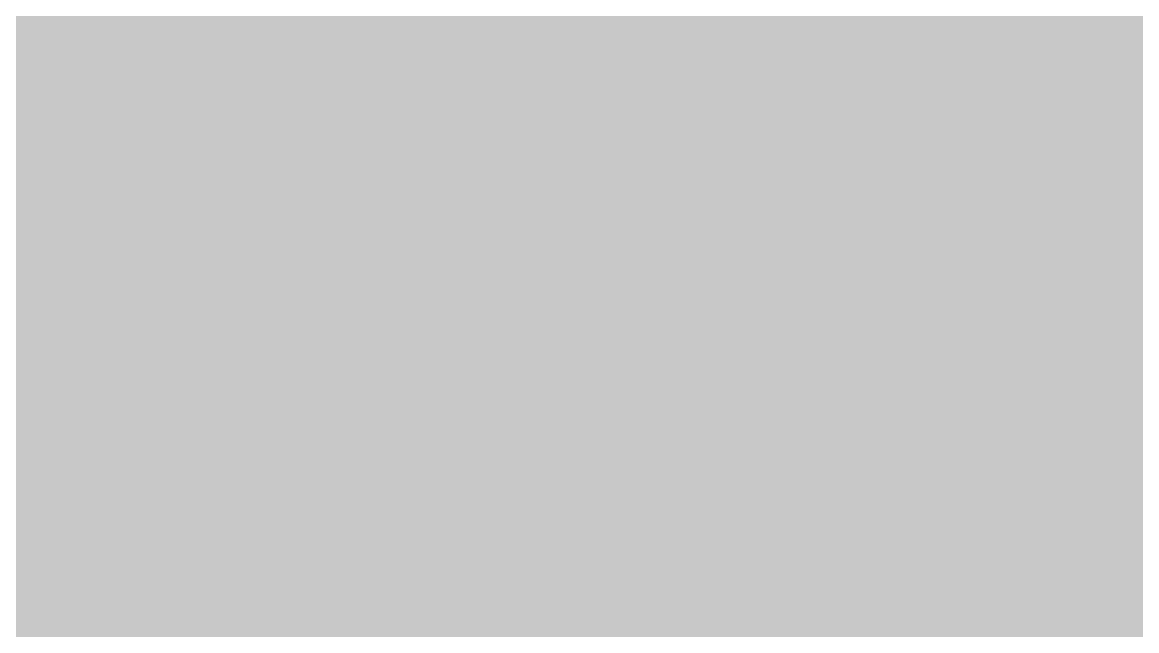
# Model space of a CAD drawing. Header units: inches. Extents: x 0 to 15, y 0 to 9.5.
# Drawn here: x 9.6931 to 9.72171, y 1.89343 to 1.90905 of the extents above; entities that cross this region are included whole.
import ezdxf

# ---------------------------------------------------------------- set-up
doc = ezdxf.new("R2010")
doc.units = ezdxf.units.IN
doc.header["$MEASUREMENT"] = 0
doc.layers.add('Sheet', color=255, linetype='Continuous')

msp = doc.modelspace()

# ---------------------------------------------------------------- linework, layer by layer
at = {"layer": 'Sheet'}
for points in [[(9.711971, 1.915275, 0.0118, 0.0118, 0), (9.712706, 1.914541, 0.0118, 0.0118, 0), (9.71344, 1.913806, 0.0118, 0.0118, 0), (9.714174, 1.913072, 0.0118, 0.0118, 0), (9.714908, 1.912338, 0.0118, 0.0118, 0), (9.715275, 1.911603, 0.0118, 0.0118, 0), (9.716009, 1.910869, 0.0118, 0.0118, 0), (9.716376, 1.910135, 0.0118, 0.0118, 0), (9.71711, 1.9094, 0.0118, 0.0118, 0), (9.717477, 1.908299, 0.0118, 0.0118, 0), (9.717845, 1.907564, 0.0118, 0.0118, 0), (9.718212, 1.90683, 0.0118, 0.0118, 0), (9.718579, 1.905728, 0.0118, 0.0118, 0), (9.718579, 1.904994, 0.0118, 0.0118, 0), (9.718946, 1.903892, 0.0118, 0.0118, 0), (9.718946, 1.902791, 0.0118, 0.0118, 0), (9.719313, 1.902056, 0.0118, 0.0118, 0), (9.719313, 1.900955, 0.0118, 0.0118, 0), (9.719313, 1.899853, 0.0118, 0.0118, 0)], [(9.711971, 1.915275, 0.0118, 0.0118, 0), (9.712706, 1.914541, 0.0118, 0.0118, 0), (9.71344, 1.913806, 0.0118, 0.0118, 0), (9.714174, 1.913072, 0.0118, 0.0118, 0), (9.714908, 1.912338, 0.0118, 0.0118, 0), (9.715275, 1.911603, 0.0118, 0.0118, 0), (9.716009, 1.910869, 0.0118, 0.0118, 0), (9.716376, 1.910135, 0.0118, 0.0118, 0), (9.71711, 1.9094, 0.0118, 0.0118, 0), (9.717477, 1.908299, 0.0118, 0.0118, 0), (9.717845, 1.907564, 0.0118, 0.0118, 0), (9.718212, 1.90683, 0.0118, 0.0118, 0), (9.718579, 1.905728, 0.0118, 0.0118, 0), (9.718579, 1.904994, 0.0118, 0.0118, 0), (9.718946, 1.903892, 0.0118, 0.0118, 0), (9.718946, 1.902791, 0.0118, 0.0118, 0), (9.719313, 1.902056, 0.0118, 0.0118, 0), (9.719313, 1.900955, 0.0118, 0.0118, 0), (9.719313, 1.899853, 0.0118, 0.0118, 0)], [(9.711971, 1.915275, 0.0118, 0.0118, 0), (9.712706, 1.914541, 0.0118, 0.0118, 0), (9.71344, 1.913806, 0.0118, 0.0118, 0), (9.714174, 1.913072, 0.0118, 0.0118, 0), (9.714908, 1.912338, 0.0118, 0.0118, 0), (9.715275, 1.911603, 0.0118, 0.0118, 0), (9.716009, 1.910869, 0.0118, 0.0118, 0), (9.716376, 1.910135, 0.0118, 0.0118, 0), (9.71711, 1.9094, 0.0118, 0.0118, 0), (9.717477, 1.908299, 0.0118, 0.0118, 0), (9.717845, 1.907564, 0.0118, 0.0118, 0), (9.718212, 1.90683, 0.0118, 0.0118, 0), (9.718579, 1.905728, 0.0118, 0.0118, 0), (9.718579, 1.904994, 0.0118, 0.0118, 0), (9.718946, 1.903892, 0.0118, 0.0118, 0), (9.718946, 1.902791, 0.0118, 0.0118, 0), (9.719313, 1.902056, 0.0118, 0.0118, 0), (9.719313, 1.900955, 0.0118, 0.0118, 0), (9.719313, 1.899853, 0.0118, 0.0118, 0)], [(9.711971, 1.915275, 0.0118, 0.0118, 0), (9.712706, 1.914541, 0.0118, 0.0118, 0), (9.71344, 1.913806, 0.0118, 0.0118, 0), (9.714174, 1.913072, 0.0118, 0.0118, 0), (9.714908, 1.912338, 0.0118, 0.0118, 0), (9.715275, 1.911603, 0.0118, 0.0118, 0), (9.716009, 1.910869, 0.0118, 0.0118, 0), (9.716376, 1.910135, 0.0118, 0.0118, 0), (9.71711, 1.9094, 0.0118, 0.0118, 0), (9.717477, 1.908299, 0.0118, 0.0118, 0), (9.717845, 1.907564, 0.0118, 0.0118, 0), (9.718212, 1.90683, 0.0118, 0.0118, 0), (9.718579, 1.905728, 0.0118, 0.0118, 0), (9.718579, 1.904994, 0.0118, 0.0118, 0), (9.718946, 1.903892, 0.0118, 0.0118, 0), (9.718946, 1.902791, 0.0118, 0.0118, 0), (9.719313, 1.902056, 0.0118, 0.0118, 0), (9.719313, 1.900955, 0.0118, 0.0118, 0), (9.719313, 1.899853, 0.0118, 0.0118, 0)], [(9.711971, 1.915275, 0.0118, 0.0118, 0), (9.712706, 1.914541, 0.0118, 0.0118, 0), (9.71344, 1.913806, 0.0118, 0.0118, 0), (9.714174, 1.913072, 0.0118, 0.0118, 0), (9.714908, 1.912338, 0.0118, 0.0118, 0), (9.715275, 1.911603, 0.0118, 0.0118, 0), (9.716009, 1.910869, 0.0118, 0.0118, 0), (9.716376, 1.910135, 0.0118, 0.0118, 0), (9.71711, 1.9094, 0.0118, 0.0118, 0), (9.717477, 1.908299, 0.0118, 0.0118, 0), (9.717845, 1.907564, 0.0118, 0.0118, 0), (9.718212, 1.90683, 0.0118, 0.0118, 0), (9.718579, 1.905728, 0.0118, 0.0118, 0), (9.718579, 1.904994, 0.0118, 0.0118, 0), (9.718946, 1.903892, 0.0118, 0.0118, 0), (9.718946, 1.902791, 0.0118, 0.0118, 0), (9.719313, 1.902056, 0.0118, 0.0118, 0), (9.719313, 1.900955, 0.0118, 0.0118, 0), (9.719313, 1.899853, 0.0118, 0.0118, 0)], [(9.711971, 1.915275, 0.0118, 0.0118, 0), (9.712706, 1.914541, 0.0118, 0.0118, 0), (9.71344, 1.913806, 0.0118, 0.0118, 0), (9.714174, 1.913072, 0.0118, 0.0118, 0), (9.714908, 1.912338, 0.0118, 0.0118, 0), (9.715275, 1.911603, 0.0118, 0.0118, 0), (9.716009, 1.910869, 0.0118, 0.0118, 0), (9.716376, 1.910135, 0.0118, 0.0118, 0), (9.71711, 1.9094, 0.0118, 0.0118, 0), (9.717477, 1.908299, 0.0118, 0.0118, 0), (9.717845, 1.907564, 0.0118, 0.0118, 0), (9.718212, 1.90683, 0.0118, 0.0118, 0), (9.718579, 1.905728, 0.0118, 0.0118, 0), (9.718579, 1.904994, 0.0118, 0.0118, 0), (9.718946, 1.903892, 0.0118, 0.0118, 0), (9.718946, 1.902791, 0.0118, 0.0118, 0), (9.719313, 1.902056, 0.0118, 0.0118, 0), (9.719313, 1.900955, 0.0118, 0.0118, 0), (9.719313, 1.899853, 0.0118, 0.0118, 0)], [(9.711971, 1.915275, 0.0118, 0.0118, 0), (9.712706, 1.914541, 0.0118, 0.0118, 0), (9.71344, 1.913806, 0.0118, 0.0118, 0), (9.714174, 1.913072, 0.0118, 0.0118, 0), (9.714908, 1.912338, 0.0118, 0.0118, 0), (9.715275, 1.911603, 0.0118, 0.0118, 0), (9.716009, 1.910869, 0.0118, 0.0118, 0), (9.716376, 1.910135, 0.0118, 0.0118, 0), (9.71711, 1.9094, 0.0118, 0.0118, 0), (9.717477, 1.908299, 0.0118, 0.0118, 0), (9.717845, 1.907564, 0.0118, 0.0118, 0), (9.718212, 1.90683, 0.0118, 0.0118, 0), (9.718579, 1.905728, 0.0118, 0.0118, 0), (9.718579, 1.904994, 0.0118, 0.0118, 0), (9.718946, 1.903892, 0.0118, 0.0118, 0), (9.718946, 1.902791, 0.0118, 0.0118, 0), (9.719313, 1.902056, 0.0118, 0.0118, 0), (9.719313, 1.900955, 0.0118, 0.0118, 0), (9.719313, 1.899853, 0.0118, 0.0118, 0)], [(9.711971, 1.915275, 0.0118, 0.0118, 0), (9.712706, 1.914541, 0.0118, 0.0118, 0), (9.71344, 1.913806, 0.0118, 0.0118, 0), (9.714174, 1.913072, 0.0118, 0.0118, 0), (9.714908, 1.912338, 0.0118, 0.0118, 0), (9.715275, 1.911603, 0.0118, 0.0118, 0), (9.716009, 1.910869, 0.0118, 0.0118, 0), (9.716376, 1.910135, 0.0118, 0.0118, 0), (9.71711, 1.9094, 0.0118, 0.0118, 0), (9.717477, 1.908299, 0.0118, 0.0118, 0), (9.717845, 1.907564, 0.0118, 0.0118, 0), (9.718212, 1.90683, 0.0118, 0.0118, 0), (9.718579, 1.905728, 0.0118, 0.0118, 0), (9.718579, 1.904994, 0.0118, 0.0118, 0), (9.718946, 1.903892, 0.0118, 0.0118, 0), (9.718946, 1.902791, 0.0118, 0.0118, 0), (9.719313, 1.902056, 0.0118, 0.0118, 0), (9.719313, 1.900955, 0.0118, 0.0118, 0), (9.719313, 1.899853, 0.0118, 0.0118, 0)], [(9.715275, 1.911603, 0.0039, 0.0039, 0), (9.716009, 1.910869, 0.0039, 0.0039, 0), (9.716376, 1.910135, 0.0039, 0.0039, 0), (9.71711, 1.9094, 0.0039, 0.0039, 0), (9.717477, 1.908299, 0.0039, 0.0039, 0), (9.717845, 1.907564, 0.0039, 0.0039, 0), (9.718212, 1.90683, 0.0039, 0.0039, 0), (9.718579, 1.905728, 0.0039, 0.0039, 0), (9.718579, 1.904994, 0.0039, 0.0039, 0), (9.718946, 1.903892, 0.0039, 0.0039, 0), (9.718946, 1.902791, 0.0039, 0.0039, 0), (9.719313, 1.902056, 0.0039, 0.0039, 0), (9.719313, 1.900955, 0.0039, 0.0039, 0), (9.719313, 1.899853, 0.0039, 0.0039, 0)], [(9.715275, 1.911603, 0.0039, 0.0039, 0), (9.716009, 1.910869, 0.0039, 0.0039, 0), (9.716376, 1.910135, 0.0039, 0.0039, 0), (9.71711, 1.9094, 0.0039, 0.0039, 0), (9.717477, 1.908299, 0.0039, 0.0039, 0), (9.717845, 1.907564, 0.0039, 0.0039, 0), (9.718212, 1.90683, 0.0039, 0.0039, 0), (9.718579, 1.905728, 0.0039, 0.0039, 0), (9.718579, 1.904994, 0.0039, 0.0039, 0), (9.718946, 1.903892, 0.0039, 0.0039, 0), (9.718946, 1.902791, 0.0039, 0.0039, 0), (9.719313, 1.902056, 0.0039, 0.0039, 0), (9.719313, 1.900955, 0.0039, 0.0039, 0), (9.719313, 1.899853, 0.0039, 0.0039, 0)], [(9.715275, 1.911603, 0.0039, 0.0039, 0), (9.716009, 1.910869, 0.0039, 0.0039, 0), (9.716376, 1.910135, 0.0039, 0.0039, 0), (9.71711, 1.9094, 0.0039, 0.0039, 0), (9.717477, 1.908299, 0.0039, 0.0039, 0), (9.717845, 1.907564, 0.0039, 0.0039, 0), (9.718212, 1.90683, 0.0039, 0.0039, 0), (9.718579, 1.905728, 0.0039, 0.0039, 0), (9.718579, 1.904994, 0.0039, 0.0039, 0), (9.718946, 1.903892, 0.0039, 0.0039, 0), (9.718946, 1.902791, 0.0039, 0.0039, 0), (9.719313, 1.902056, 0.0039, 0.0039, 0), (9.719313, 1.900955, 0.0039, 0.0039, 0), (9.719313, 1.899853, 0.0039, 0.0039, 0)], [(9.715275, 1.911603, 0.0039, 0.0039, 0), (9.716009, 1.910869, 0.0039, 0.0039, 0), (9.716376, 1.910135, 0.0039, 0.0039, 0), (9.71711, 1.9094, 0.0039, 0.0039, 0), (9.717477, 1.908299, 0.0039, 0.0039, 0), (9.717845, 1.907564, 0.0039, 0.0039, 0), (9.718212, 1.90683, 0.0039, 0.0039, 0), (9.718579, 1.905728, 0.0039, 0.0039, 0), (9.718579, 1.904994, 0.0039, 0.0039, 0), (9.718946, 1.903892, 0.0039, 0.0039, 0), (9.718946, 1.902791, 0.0039, 0.0039, 0), (9.719313, 1.902056, 0.0039, 0.0039, 0), (9.719313, 1.900955, 0.0039, 0.0039, 0), (9.719313, 1.899853, 0.0039, 0.0039, 0)], [(9.715275, 1.911603, 0.0039, 0.0039, 0), (9.716009, 1.910869, 0.0039, 0.0039, 0), (9.716376, 1.910135, 0.0039, 0.0039, 0), (9.71711, 1.9094, 0.0039, 0.0039, 0), (9.717477, 1.908299, 0.0039, 0.0039, 0), (9.717845, 1.907564, 0.0039, 0.0039, 0), (9.718212, 1.90683, 0.0039, 0.0039, 0), (9.718579, 1.905728, 0.0039, 0.0039, 0), (9.718579, 1.904994, 0.0039, 0.0039, 0), (9.718946, 1.903892, 0.0039, 0.0039, 0), (9.718946, 1.902791, 0.0039, 0.0039, 0), (9.719313, 1.902056, 0.0039, 0.0039, 0), (9.719313, 1.900955, 0.0039, 0.0039, 0), (9.719313, 1.899853, 0.0039, 0.0039, 0)], [(9.715275, 1.911603, 0.0039, 0.0039, 0), (9.716009, 1.910869, 0.0039, 0.0039, 0), (9.716376, 1.910135, 0.0039, 0.0039, 0), (9.71711, 1.9094, 0.0039, 0.0039, 0), (9.717477, 1.908299, 0.0039, 0.0039, 0), (9.717845, 1.907564, 0.0039, 0.0039, 0), (9.718212, 1.90683, 0.0039, 0.0039, 0), (9.718579, 1.905728, 0.0039, 0.0039, 0), (9.718579, 1.904994, 0.0039, 0.0039, 0), (9.718946, 1.903892, 0.0039, 0.0039, 0), (9.718946, 1.902791, 0.0039, 0.0039, 0), (9.719313, 1.902056, 0.0039, 0.0039, 0), (9.719313, 1.900955, 0.0039, 0.0039, 0), (9.719313, 1.899853, 0.0039, 0.0039, 0)], [(9.715275, 1.911603, 0.0039, 0.0039, 0), (9.716009, 1.910869, 0.0039, 0.0039, 0), (9.716376, 1.910135, 0.0039, 0.0039, 0), (9.71711, 1.9094, 0.0039, 0.0039, 0), (9.717477, 1.908299, 0.0039, 0.0039, 0), (9.717845, 1.907564, 0.0039, 0.0039, 0), (9.718212, 1.90683, 0.0039, 0.0039, 0), (9.718579, 1.905728, 0.0039, 0.0039, 0), (9.718579, 1.904994, 0.0039, 0.0039, 0), (9.718946, 1.903892, 0.0039, 0.0039, 0), (9.718946, 1.902791, 0.0039, 0.0039, 0), (9.719313, 1.902056, 0.0039, 0.0039, 0), (9.719313, 1.900955, 0.0039, 0.0039, 0), (9.719313, 1.899853, 0.0039, 0.0039, 0)], [(9.715275, 1.911603, 0.0039, 0.0039, 0), (9.716009, 1.910869, 0.0039, 0.0039, 0), (9.716376, 1.910135, 0.0039, 0.0039, 0), (9.71711, 1.9094, 0.0039, 0.0039, 0), (9.717477, 1.908299, 0.0039, 0.0039, 0), (9.717845, 1.907564, 0.0039, 0.0039, 0), (9.718212, 1.90683, 0.0039, 0.0039, 0), (9.718579, 1.905728, 0.0039, 0.0039, 0), (9.718579, 1.904994, 0.0039, 0.0039, 0), (9.718946, 1.903892, 0.0039, 0.0039, 0), (9.718946, 1.902791, 0.0039, 0.0039, 0), (9.719313, 1.902056, 0.0039, 0.0039, 0), (9.719313, 1.900955, 0.0039, 0.0039, 0), (9.719313, 1.899853, 0.0039, 0.0039, 0)], [(9.599648, 1.899853, 0.0118, 0.0118, 0), (9.699491, 1.899853, 0.0118, 0.0118, 0)], [(9.799334, 1.899853, 0.0118, 0.0118, 0), (9.699491, 1.899853, 0.0118, 0.0118, 0)], [(9.799334, 1.899853, 0.0118, 0.0118, 0), (9.699491, 1.899853, 0.0118, 0.0118, 0)], [(9.719313, 1.899853, 0.0118, 0.0118, 0), (9.719313, 1.898752, 0.0118, 0.0118, 0), (9.719313, 1.89765, 0.0118, 0.0118, 0), (9.718946, 1.896916, 0.0118, 0.0118, 0), (9.718946, 1.895814, 0.0118, 0.0118, 0), (9.718579, 1.894712, 0.0118, 0.0118, 0), (9.718579, 1.893978, 0.0118, 0.0118, 0), (9.718212, 1.892876, 0.0118, 0.0118, 0), (9.717845, 1.892142, 0.0118, 0.0118, 0), (9.717477, 1.891041, 0.0118, 0.0118, 0), (9.71711, 1.890306, 0.0118, 0.0118, 0), (9.716376, 1.889572, 0.0118, 0.0118, 0), (9.716009, 1.88847, 0.0118, 0.0118, 0), (9.715275, 1.887736, 0.0118, 0.0118, 0), (9.714908, 1.887001, 0.0118, 0.0118, 0)], [(9.719313, 1.899853, 0.0118, 0.0118, 0), (9.719313, 1.898752, 0.0118, 0.0118, 0), (9.719313, 1.89765, 0.0118, 0.0118, 0), (9.718946, 1.896916, 0.0118, 0.0118, 0), (9.718946, 1.895814, 0.0118, 0.0118, 0), (9.718579, 1.894712, 0.0118, 0.0118, 0), (9.718579, 1.893978, 0.0118, 0.0118, 0), (9.718212, 1.892876, 0.0118, 0.0118, 0), (9.717845, 1.892142, 0.0118, 0.0118, 0), (9.717477, 1.891041, 0.0118, 0.0118, 0), (9.71711, 1.890306, 0.0118, 0.0118, 0), (9.716376, 1.889572, 0.0118, 0.0118, 0), (9.716009, 1.88847, 0.0118, 0.0118, 0), (9.715275, 1.887736, 0.0118, 0.0118, 0), (9.714908, 1.887001, 0.0118, 0.0118, 0)], [(9.719313, 1.899853, 0.0118, 0.0118, 0), (9.719313, 1.898752, 0.0118, 0.0118, 0), (9.719313, 1.89765, 0.0118, 0.0118, 0), (9.718946, 1.896916, 0.0118, 0.0118, 0), (9.718946, 1.895814, 0.0118, 0.0118, 0), (9.718579, 1.894712, 0.0118, 0.0118, 0), (9.718579, 1.893978, 0.0118, 0.0118, 0), (9.718212, 1.892876, 0.0118, 0.0118, 0), (9.717845, 1.892142, 0.0118, 0.0118, 0), (9.717477, 1.891041, 0.0118, 0.0118, 0), (9.71711, 1.890306, 0.0118, 0.0118, 0), (9.716376, 1.889572, 0.0118, 0.0118, 0), (9.716009, 1.88847, 0.0118, 0.0118, 0), (9.715275, 1.887736, 0.0118, 0.0118, 0), (9.714908, 1.887001, 0.0118, 0.0118, 0)], [(9.719313, 1.899853, 0.0118, 0.0118, 0), (9.719313, 1.898752, 0.0118, 0.0118, 0), (9.719313, 1.89765, 0.0118, 0.0118, 0), (9.718946, 1.896916, 0.0118, 0.0118, 0), (9.718946, 1.895814, 0.0118, 0.0118, 0), (9.718579, 1.894712, 0.0118, 0.0118, 0), (9.718579, 1.893978, 0.0118, 0.0118, 0), (9.718212, 1.892876, 0.0118, 0.0118, 0), (9.717845, 1.892142, 0.0118, 0.0118, 0), (9.717477, 1.891041, 0.0118, 0.0118, 0), (9.71711, 1.890306, 0.0118, 0.0118, 0), (9.716376, 1.889572, 0.0118, 0.0118, 0), (9.716009, 1.88847, 0.0118, 0.0118, 0), (9.715275, 1.887736, 0.0118, 0.0118, 0), (9.714908, 1.887001, 0.0118, 0.0118, 0)], [(9.719313, 1.899853, 0.0118, 0.0118, 0), (9.719313, 1.898752, 0.0118, 0.0118, 0), (9.719313, 1.89765, 0.0118, 0.0118, 0), (9.718946, 1.896916, 0.0118, 0.0118, 0), (9.718946, 1.895814, 0.0118, 0.0118, 0), (9.718579, 1.894712, 0.0118, 0.0118, 0), (9.718579, 1.893978, 0.0118, 0.0118, 0), (9.718212, 1.892876, 0.0118, 0.0118, 0), (9.717845, 1.892142, 0.0118, 0.0118, 0), (9.717477, 1.891041, 0.0118, 0.0118, 0), (9.71711, 1.890306, 0.0118, 0.0118, 0), (9.716376, 1.889572, 0.0118, 0.0118, 0), (9.716009, 1.88847, 0.0118, 0.0118, 0), (9.715275, 1.887736, 0.0118, 0.0118, 0), (9.714908, 1.887001, 0.0118, 0.0118, 0)], [(9.719313, 1.899853, 0.0118, 0.0118, 0), (9.719313, 1.898752, 0.0118, 0.0118, 0), (9.719313, 1.89765, 0.0118, 0.0118, 0), (9.718946, 1.896916, 0.0118, 0.0118, 0), (9.718946, 1.895814, 0.0118, 0.0118, 0), (9.718579, 1.894712, 0.0118, 0.0118, 0), (9.718579, 1.893978, 0.0118, 0.0118, 0), (9.718212, 1.892876, 0.0118, 0.0118, 0), (9.717845, 1.892142, 0.0118, 0.0118, 0), (9.717477, 1.891041, 0.0118, 0.0118, 0), (9.71711, 1.890306, 0.0118, 0.0118, 0), (9.716376, 1.889572, 0.0118, 0.0118, 0), (9.716009, 1.88847, 0.0118, 0.0118, 0), (9.715275, 1.887736, 0.0118, 0.0118, 0), (9.714908, 1.887001, 0.0118, 0.0118, 0)], [(9.719313, 1.899853, 0.0118, 0.0118, 0), (9.719313, 1.898752, 0.0118, 0.0118, 0), (9.719313, 1.89765, 0.0118, 0.0118, 0), (9.718946, 1.896916, 0.0118, 0.0118, 0), (9.718946, 1.895814, 0.0118, 0.0118, 0), (9.718579, 1.894712, 0.0118, 0.0118, 0), (9.718579, 1.893978, 0.0118, 0.0118, 0), (9.718212, 1.892876, 0.0118, 0.0118, 0), (9.717845, 1.892142, 0.0118, 0.0118, 0), (9.717477, 1.891041, 0.0118, 0.0118, 0), (9.71711, 1.890306, 0.0118, 0.0118, 0), (9.716376, 1.889572, 0.0118, 0.0118, 0), (9.716009, 1.88847, 0.0118, 0.0118, 0), (9.715275, 1.887736, 0.0118, 0.0118, 0), (9.714908, 1.887001, 0.0118, 0.0118, 0)], [(9.719313, 1.899853, 0.0118, 0.0118, 0), (9.719313, 1.898752, 0.0118, 0.0118, 0), (9.719313, 1.89765, 0.0118, 0.0118, 0), (9.718946, 1.896916, 0.0118, 0.0118, 0), (9.718946, 1.895814, 0.0118, 0.0118, 0), (9.718579, 1.894712, 0.0118, 0.0118, 0), (9.718579, 1.893978, 0.0118, 0.0118, 0), (9.718212, 1.892876, 0.0118, 0.0118, 0), (9.717845, 1.892142, 0.0118, 0.0118, 0), (9.717477, 1.891041, 0.0118, 0.0118, 0), (9.71711, 1.890306, 0.0118, 0.0118, 0), (9.716376, 1.889572, 0.0118, 0.0118, 0), (9.716009, 1.88847, 0.0118, 0.0118, 0), (9.715275, 1.887736, 0.0118, 0.0118, 0), (9.714908, 1.887001, 0.0118, 0.0118, 0)], [(9.719313, 1.899853, 0.0118, 0.0118, 0), (9.719313, 1.899853, 0.0118, 0.0118, 0), (9.719313, 1.899853, 0.0118, 0.0118, 0), (9.719313, 1.899853, 0.0118, 0.0118, 0), (9.719313, 1.899853, 0.0118, 0.0118, 0), (9.719313, 1.899853, 0.0118, 0.0118, 0), (9.719313, 1.899853, 0.0118, 0.0118, 0), (9.719313, 1.899853, 0.0118, 0.0118, 0), (9.719313, 1.899853, 0.0118, 0.0118, 0), (9.719313, 1.899853, 0.0118, 0.0118, 0), (9.719313, 1.899853, 0.0118, 0.0118, 0), (9.719313, 1.899853, 0.0118, 0.0118, 0), (9.719313, 1.899853, 0.0118, 0.0118, 0), (9.719313, 1.899853, 0.0118, 0.0118, 0), (9.719313, 1.899853, 0.0118, 0.0118, 0), (9.719313, 1.899853, 0.0118, 0.0118, 0), (9.719313, 1.899853, 0.0118, 0.0118, 0), (9.719313, 1.899853, 0.0118, 0.0118, 0), (9.719313, 1.899853, 0.0118, 0.0118, 0), (9.719313, 1.899853, 0.0118, 0.0118, 0), (9.719313, 1.899853, 0.0118, 0.0118, 0), (9.719313, 1.899853, 0.0118, 0.0118, 0), (9.719313, 1.899853, 0.0118, 0.0118, 0), (9.719313, 1.899853, 0.0118, 0.0118, 0), (9.719313, 1.899853, 0.0118, 0.0118, 0), (9.719313, 1.899853, 0.0118, 0.0118, 0), (9.719313, 1.899853, 0.0118, 0.0118, 0), (9.719313, 1.899853, 0.0118, 0.0118, 0), (9.719313, 1.899853, 0.0118, 0.0118, 0), (9.719313, 1.899853, 0.0118, 0.0118, 0), (9.719313, 1.899853, 0.0118, 0.0118, 0), (9.719313, 1.899853, 0.0118, 0.0118, 0), (9.719313, 1.899853, 0.0118, 0.0118, 0)], [(9.719313, 1.899853, 0.0118, 0.0118, 0), (9.719313, 1.899853, 0.0118, 0.0118, 0)], [(9.719313, 1.899853, 0.0118, 0.0118, 0), (9.719313, 1.899853, 0.0118, 0.0118, 0), (9.719313, 1.899853, 0.0118, 0.0118, 0), (9.719313, 1.899853, 0.0118, 0.0118, 0), (9.719313, 1.899853, 0.0118, 0.0118, 0), (9.719313, 1.899853, 0.0118, 0.0118, 0), (9.719313, 1.899853, 0.0118, 0.0118, 0), (9.719313, 1.899853, 0.0118, 0.0118, 0), (9.719313, 1.899853, 0.0118, 0.0118, 0), (9.719313, 1.899853, 0.0118, 0.0118, 0), (9.719313, 1.899853, 0.0118, 0.0118, 0), (9.719313, 1.899853, 0.0118, 0.0118, 0), (9.719313, 1.899853, 0.0118, 0.0118, 0), (9.719313, 1.899853, 0.0118, 0.0118, 0), (9.719313, 1.899853, 0.0118, 0.0118, 0), (9.719313, 1.899853, 0.0118, 0.0118, 0), (9.719313, 1.899853, 0.0118, 0.0118, 0), (9.719313, 1.899853, 0.0118, 0.0118, 0), (9.719313, 1.899853, 0.0118, 0.0118, 0), (9.719313, 1.899853, 0.0118, 0.0118, 0), (9.719313, 1.899853, 0.0118, 0.0118, 0), (9.719313, 1.899853, 0.0118, 0.0118, 0), (9.719313, 1.899853, 0.0118, 0.0118, 0), (9.719313, 1.899853, 0.0118, 0.0118, 0), (9.719313, 1.899853, 0.0118, 0.0118, 0), (9.719313, 1.899853, 0.0118, 0.0118, 0), (9.719313, 1.899853, 0.0118, 0.0118, 0), (9.719313, 1.899853, 0.0118, 0.0118, 0), (9.719313, 1.899853, 0.0118, 0.0118, 0), (9.719313, 1.899853, 0.0118, 0.0118, 0), (9.719313, 1.899853, 0.0118, 0.0118, 0), (9.719313, 1.899853, 0.0118, 0.0118, 0), (9.719313, 1.899853, 0.0118, 0.0118, 0)], [(9.719313, 1.899853, 0.0118, 0.0118, 0), (9.719313, 1.899853, 0.0118, 0.0118, 0)], [(9.719313, 1.899853, 0.0118, 0.0118, 0), (9.719313, 1.899853, 0.0118, 0.0118, 0), (9.719313, 1.899853, 0.0118, 0.0118, 0), (9.719313, 1.899853, 0.0118, 0.0118, 0), (9.719313, 1.899853, 0.0118, 0.0118, 0), (9.719313, 1.899853, 0.0118, 0.0118, 0), (9.719313, 1.899853, 0.0118, 0.0118, 0), (9.719313, 1.899853, 0.0118, 0.0118, 0), (9.719313, 1.899853, 0.0118, 0.0118, 0), (9.719313, 1.899853, 0.0118, 0.0118, 0), (9.719313, 1.899853, 0.0118, 0.0118, 0), (9.719313, 1.899853, 0.0118, 0.0118, 0), (9.719313, 1.899853, 0.0118, 0.0118, 0), (9.719313, 1.899853, 0.0118, 0.0118, 0), (9.719313, 1.899853, 0.0118, 0.0118, 0), (9.719313, 1.899853, 0.0118, 0.0118, 0), (9.719313, 1.899853, 0.0118, 0.0118, 0), (9.719313, 1.899853, 0.0118, 0.0118, 0), (9.719313, 1.899853, 0.0118, 0.0118, 0), (9.719313, 1.899853, 0.0118, 0.0118, 0), (9.719313, 1.899853, 0.0118, 0.0118, 0), (9.719313, 1.899853, 0.0118, 0.0118, 0), (9.719313, 1.899853, 0.0118, 0.0118, 0), (9.719313, 1.899853, 0.0118, 0.0118, 0), (9.719313, 1.899853, 0.0118, 0.0118, 0), (9.719313, 1.899853, 0.0118, 0.0118, 0), (9.719313, 1.899853, 0.0118, 0.0118, 0), (9.719313, 1.899853, 0.0118, 0.0118, 0), (9.719313, 1.899853, 0.0118, 0.0118, 0), (9.719313, 1.899853, 0.0118, 0.0118, 0), (9.719313, 1.899853, 0.0118, 0.0118, 0), (9.719313, 1.899853, 0.0118, 0.0118, 0), (9.719313, 1.899853, 0.0118, 0.0118, 0)], [(9.719313, 1.899853, 0.0118, 0.0118, 0), (9.719313, 1.899853, 0.0118, 0.0118, 0)], [(9.719313, 1.899853, 0.0118, 0.0118, 0), (9.719313, 1.899853, 0.0118, 0.0118, 0), (9.719313, 1.899853, 0.0118, 0.0118, 0), (9.719313, 1.899853, 0.0118, 0.0118, 0), (9.719313, 1.899853, 0.0118, 0.0118, 0), (9.719313, 1.899853, 0.0118, 0.0118, 0), (9.719313, 1.899853, 0.0118, 0.0118, 0), (9.719313, 1.899853, 0.0118, 0.0118, 0), (9.719313, 1.899853, 0.0118, 0.0118, 0), (9.719313, 1.899853, 0.0118, 0.0118, 0), (9.719313, 1.899853, 0.0118, 0.0118, 0), (9.719313, 1.899853, 0.0118, 0.0118, 0), (9.719313, 1.899853, 0.0118, 0.0118, 0), (9.719313, 1.899853, 0.0118, 0.0118, 0), (9.719313, 1.899853, 0.0118, 0.0118, 0), (9.719313, 1.899853, 0.0118, 0.0118, 0), (9.719313, 1.899853, 0.0118, 0.0118, 0), (9.719313, 1.899853, 0.0118, 0.0118, 0), (9.719313, 1.899853, 0.0118, 0.0118, 0), (9.719313, 1.899853, 0.0118, 0.0118, 0), (9.719313, 1.899853, 0.0118, 0.0118, 0), (9.719313, 1.899853, 0.0118, 0.0118, 0), (9.719313, 1.899853, 0.0118, 0.0118, 0), (9.719313, 1.899853, 0.0118, 0.0118, 0), (9.719313, 1.899853, 0.0118, 0.0118, 0), (9.719313, 1.899853, 0.0118, 0.0118, 0), (9.719313, 1.899853, 0.0118, 0.0118, 0), (9.719313, 1.899853, 0.0118, 0.0118, 0), (9.719313, 1.899853, 0.0118, 0.0118, 0), (9.719313, 1.899853, 0.0118, 0.0118, 0), (9.719313, 1.899853, 0.0118, 0.0118, 0), (9.719313, 1.899853, 0.0118, 0.0118, 0), (9.719313, 1.899853, 0.0118, 0.0118, 0)], [(9.719313, 1.899853, 0.0118, 0.0118, 0), (9.719313, 1.899853, 0.0118, 0.0118, 0)], [(9.719313, 1.899853, 0.0118, 0.0118, 0), (9.719313, 1.899853, 0.0118, 0.0118, 0), (9.719313, 1.899853, 0.0118, 0.0118, 0), (9.719313, 1.899853, 0.0118, 0.0118, 0), (9.719313, 1.899853, 0.0118, 0.0118, 0), (9.719313, 1.899853, 0.0118, 0.0118, 0), (9.719313, 1.899853, 0.0118, 0.0118, 0), (9.719313, 1.899853, 0.0118, 0.0118, 0), (9.719313, 1.899853, 0.0118, 0.0118, 0), (9.719313, 1.899853, 0.0118, 0.0118, 0), (9.719313, 1.899853, 0.0118, 0.0118, 0), (9.719313, 1.899853, 0.0118, 0.0118, 0), (9.719313, 1.899853, 0.0118, 0.0118, 0), (9.719313, 1.899853, 0.0118, 0.0118, 0), (9.719313, 1.899853, 0.0118, 0.0118, 0), (9.719313, 1.899853, 0.0118, 0.0118, 0), (9.719313, 1.899853, 0.0118, 0.0118, 0), (9.719313, 1.899853, 0.0118, 0.0118, 0), (9.719313, 1.899853, 0.0118, 0.0118, 0), (9.719313, 1.899853, 0.0118, 0.0118, 0), (9.719313, 1.899853, 0.0118, 0.0118, 0), (9.719313, 1.899853, 0.0118, 0.0118, 0), (9.719313, 1.899853, 0.0118, 0.0118, 0), (9.719313, 1.899853, 0.0118, 0.0118, 0), (9.719313, 1.899853, 0.0118, 0.0118, 0), (9.719313, 1.899853, 0.0118, 0.0118, 0), (9.719313, 1.899853, 0.0118, 0.0118, 0), (9.719313, 1.899853, 0.0118, 0.0118, 0), (9.719313, 1.899853, 0.0118, 0.0118, 0), (9.719313, 1.899853, 0.0118, 0.0118, 0), (9.719313, 1.899853, 0.0118, 0.0118, 0), (9.719313, 1.899853, 0.0118, 0.0118, 0), (9.719313, 1.899853, 0.0118, 0.0118, 0)], [(9.719313, 1.899853, 0.0118, 0.0118, 0), (9.719313, 1.899853, 0.0118, 0.0118, 0)], [(9.719313, 1.899853, 0.0118, 0.0118, 0), (9.719313, 1.899853, 0.0118, 0.0118, 0), (9.719313, 1.899853, 0.0118, 0.0118, 0), (9.719313, 1.899853, 0.0118, 0.0118, 0), (9.719313, 1.899853, 0.0118, 0.0118, 0), (9.719313, 1.899853, 0.0118, 0.0118, 0), (9.719313, 1.899853, 0.0118, 0.0118, 0), (9.719313, 1.899853, 0.0118, 0.0118, 0), (9.719313, 1.899853, 0.0118, 0.0118, 0), (9.719313, 1.899853, 0.0118, 0.0118, 0), (9.719313, 1.899853, 0.0118, 0.0118, 0), (9.719313, 1.899853, 0.0118, 0.0118, 0), (9.719313, 1.899853, 0.0118, 0.0118, 0), (9.719313, 1.899853, 0.0118, 0.0118, 0), (9.719313, 1.899853, 0.0118, 0.0118, 0), (9.719313, 1.899853, 0.0118, 0.0118, 0), (9.719313, 1.899853, 0.0118, 0.0118, 0), (9.719313, 1.899853, 0.0118, 0.0118, 0), (9.719313, 1.899853, 0.0118, 0.0118, 0), (9.719313, 1.899853, 0.0118, 0.0118, 0), (9.719313, 1.899853, 0.0118, 0.0118, 0), (9.719313, 1.899853, 0.0118, 0.0118, 0), (9.719313, 1.899853, 0.0118, 0.0118, 0), (9.719313, 1.899853, 0.0118, 0.0118, 0), (9.719313, 1.899853, 0.0118, 0.0118, 0), (9.719313, 1.899853, 0.0118, 0.0118, 0), (9.719313, 1.899853, 0.0118, 0.0118, 0), (9.719313, 1.899853, 0.0118, 0.0118, 0), (9.719313, 1.899853, 0.0118, 0.0118, 0), (9.719313, 1.899853, 0.0118, 0.0118, 0), (9.719313, 1.899853, 0.0118, 0.0118, 0), (9.719313, 1.899853, 0.0118, 0.0118, 0), (9.719313, 1.899853, 0.0118, 0.0118, 0)], [(9.719313, 1.899853, 0.0118, 0.0118, 0), (9.719313, 1.899853, 0.0118, 0.0118, 0)], [(9.719313, 1.899853, 0.0118, 0.0118, 0), (9.719313, 1.899853, 0.0118, 0.0118, 0), (9.719313, 1.899853, 0.0118, 0.0118, 0), (9.719313, 1.899853, 0.0118, 0.0118, 0), (9.719313, 1.899853, 0.0118, 0.0118, 0), (9.719313, 1.899853, 0.0118, 0.0118, 0), (9.719313, 1.899853, 0.0118, 0.0118, 0), (9.719313, 1.899853, 0.0118, 0.0118, 0), (9.719313, 1.899853, 0.0118, 0.0118, 0), (9.719313, 1.899853, 0.0118, 0.0118, 0), (9.719313, 1.899853, 0.0118, 0.0118, 0), (9.719313, 1.899853, 0.0118, 0.0118, 0), (9.719313, 1.899853, 0.0118, 0.0118, 0), (9.719313, 1.899853, 0.0118, 0.0118, 0), (9.719313, 1.899853, 0.0118, 0.0118, 0), (9.719313, 1.899853, 0.0118, 0.0118, 0), (9.719313, 1.899853, 0.0118, 0.0118, 0), (9.719313, 1.899853, 0.0118, 0.0118, 0), (9.719313, 1.899853, 0.0118, 0.0118, 0), (9.719313, 1.899853, 0.0118, 0.0118, 0), (9.719313, 1.899853, 0.0118, 0.0118, 0), (9.719313, 1.899853, 0.0118, 0.0118, 0), (9.719313, 1.899853, 0.0118, 0.0118, 0), (9.719313, 1.899853, 0.0118, 0.0118, 0), (9.719313, 1.899853, 0.0118, 0.0118, 0), (9.719313, 1.899853, 0.0118, 0.0118, 0), (9.719313, 1.899853, 0.0118, 0.0118, 0), (9.719313, 1.899853, 0.0118, 0.0118, 0), (9.719313, 1.899853, 0.0118, 0.0118, 0), (9.719313, 1.899853, 0.0118, 0.0118, 0), (9.719313, 1.899853, 0.0118, 0.0118, 0), (9.719313, 1.899853, 0.0118, 0.0118, 0), (9.719313, 1.899853, 0.0118, 0.0118, 0)], [(9.719313, 1.899853, 0.0118, 0.0118, 0), (9.719313, 1.899853, 0.0118, 0.0118, 0)], [(9.719313, 1.899853, 0.0118, 0.0118, 0), (9.719313, 1.899853, 0.0118, 0.0118, 0), (9.719313, 1.899853, 0.0118, 0.0118, 0), (9.719313, 1.899853, 0.0118, 0.0118, 0), (9.719313, 1.899853, 0.0118, 0.0118, 0), (9.719313, 1.899853, 0.0118, 0.0118, 0), (9.719313, 1.899853, 0.0118, 0.0118, 0), (9.719313, 1.899853, 0.0118, 0.0118, 0), (9.719313, 1.899853, 0.0118, 0.0118, 0), (9.719313, 1.899853, 0.0118, 0.0118, 0), (9.719313, 1.899853, 0.0118, 0.0118, 0), (9.719313, 1.899853, 0.0118, 0.0118, 0), (9.719313, 1.899853, 0.0118, 0.0118, 0), (9.719313, 1.899853, 0.0118, 0.0118, 0), (9.719313, 1.899853, 0.0118, 0.0118, 0), (9.719313, 1.899853, 0.0118, 0.0118, 0), (9.719313, 1.899853, 0.0118, 0.0118, 0), (9.719313, 1.899853, 0.0118, 0.0118, 0), (9.719313, 1.899853, 0.0118, 0.0118, 0), (9.719313, 1.899853, 0.0118, 0.0118, 0), (9.719313, 1.899853, 0.0118, 0.0118, 0), (9.719313, 1.899853, 0.0118, 0.0118, 0), (9.719313, 1.899853, 0.0118, 0.0118, 0), (9.719313, 1.899853, 0.0118, 0.0118, 0), (9.719313, 1.899853, 0.0118, 0.0118, 0), (9.719313, 1.899853, 0.0118, 0.0118, 0), (9.719313, 1.899853, 0.0118, 0.0118, 0), (9.719313, 1.899853, 0.0118, 0.0118, 0), (9.719313, 1.899853, 0.0118, 0.0118, 0), (9.719313, 1.899853, 0.0118, 0.0118, 0), (9.719313, 1.899853, 0.0118, 0.0118, 0), (9.719313, 1.899853, 0.0118, 0.0118, 0), (9.719313, 1.899853, 0.0118, 0.0118, 0)], [(9.719313, 1.899853, 0.0118, 0.0118, 0), (9.719313, 1.899853, 0.0118, 0.0118, 0)], [(9.719313, 1.899853, 0.0039, 0.0039, 0), (9.719313, 1.898752, 0.0039, 0.0039, 0), (9.719313, 1.89765, 0.0039, 0.0039, 0), (9.718946, 1.896916, 0.0039, 0.0039, 0), (9.718946, 1.895814, 0.0039, 0.0039, 0), (9.718579, 1.894712, 0.0039, 0.0039, 0), (9.718579, 1.893978, 0.0039, 0.0039, 0), (9.718212, 1.892876, 0.0039, 0.0039, 0), (9.717845, 1.892142, 0.0039, 0.0039, 0), (9.717477, 1.891041, 0.0039, 0.0039, 0)], [(9.719313, 1.899853, 0.0039, 0.0039, 0), (9.719313, 1.898752, 0.0039, 0.0039, 0), (9.719313, 1.89765, 0.0039, 0.0039, 0), (9.718946, 1.896916, 0.0039, 0.0039, 0), (9.718946, 1.895814, 0.0039, 0.0039, 0), (9.718579, 1.894712, 0.0039, 0.0039, 0), (9.718579, 1.893978, 0.0039, 0.0039, 0), (9.718212, 1.892876, 0.0039, 0.0039, 0), (9.717845, 1.892142, 0.0039, 0.0039, 0), (9.717477, 1.891041, 0.0039, 0.0039, 0)], [(9.719313, 1.899853, 0.0039, 0.0039, 0), (9.719313, 1.898752, 0.0039, 0.0039, 0), (9.719313, 1.89765, 0.0039, 0.0039, 0), (9.718946, 1.896916, 0.0039, 0.0039, 0), (9.718946, 1.895814, 0.0039, 0.0039, 0), (9.718579, 1.894712, 0.0039, 0.0039, 0), (9.718579, 1.893978, 0.0039, 0.0039, 0), (9.718212, 1.892876, 0.0039, 0.0039, 0), (9.717845, 1.892142, 0.0039, 0.0039, 0), (9.717477, 1.891041, 0.0039, 0.0039, 0)], [(9.719313, 1.899853, 0.0039, 0.0039, 0), (9.719313, 1.898752, 0.0039, 0.0039, 0), (9.719313, 1.89765, 0.0039, 0.0039, 0), (9.718946, 1.896916, 0.0039, 0.0039, 0), (9.718946, 1.895814, 0.0039, 0.0039, 0), (9.718579, 1.894712, 0.0039, 0.0039, 0), (9.718579, 1.893978, 0.0039, 0.0039, 0), (9.718212, 1.892876, 0.0039, 0.0039, 0), (9.717845, 1.892142, 0.0039, 0.0039, 0), (9.717477, 1.891041, 0.0039, 0.0039, 0)], [(9.719313, 1.899853, 0.0039, 0.0039, 0), (9.719313, 1.898752, 0.0039, 0.0039, 0), (9.719313, 1.89765, 0.0039, 0.0039, 0), (9.718946, 1.896916, 0.0039, 0.0039, 0), (9.718946, 1.895814, 0.0039, 0.0039, 0), (9.718579, 1.894712, 0.0039, 0.0039, 0), (9.718579, 1.893978, 0.0039, 0.0039, 0), (9.718212, 1.892876, 0.0039, 0.0039, 0), (9.717845, 1.892142, 0.0039, 0.0039, 0), (9.717477, 1.891041, 0.0039, 0.0039, 0)], [(9.719313, 1.899853, 0.0039, 0.0039, 0), (9.719313, 1.898752, 0.0039, 0.0039, 0), (9.719313, 1.89765, 0.0039, 0.0039, 0), (9.718946, 1.896916, 0.0039, 0.0039, 0), (9.718946, 1.895814, 0.0039, 0.0039, 0), (9.718579, 1.894712, 0.0039, 0.0039, 0), (9.718579, 1.893978, 0.0039, 0.0039, 0), (9.718212, 1.892876, 0.0039, 0.0039, 0), (9.717845, 1.892142, 0.0039, 0.0039, 0), (9.717477, 1.891041, 0.0039, 0.0039, 0)], [(9.719313, 1.899853, 0.0039, 0.0039, 0), (9.719313, 1.898752, 0.0039, 0.0039, 0), (9.719313, 1.89765, 0.0039, 0.0039, 0), (9.718946, 1.896916, 0.0039, 0.0039, 0), (9.718946, 1.895814, 0.0039, 0.0039, 0), (9.718579, 1.894712, 0.0039, 0.0039, 0), (9.718579, 1.893978, 0.0039, 0.0039, 0), (9.718212, 1.892876, 0.0039, 0.0039, 0), (9.717845, 1.892142, 0.0039, 0.0039, 0), (9.717477, 1.891041, 0.0039, 0.0039, 0)], [(9.719313, 1.899853, 0.0039, 0.0039, 0), (9.719313, 1.898752, 0.0039, 0.0039, 0), (9.719313, 1.89765, 0.0039, 0.0039, 0), (9.718946, 1.896916, 0.0039, 0.0039, 0), (9.718946, 1.895814, 0.0039, 0.0039, 0), (9.718579, 1.894712, 0.0039, 0.0039, 0), (9.718579, 1.893978, 0.0039, 0.0039, 0), (9.718212, 1.892876, 0.0039, 0.0039, 0), (9.717845, 1.892142, 0.0039, 0.0039, 0), (9.717477, 1.891041, 0.0039, 0.0039, 0)], [(9.719313, 1.899853, 0.0039, 0.0039, 0), (9.719313, 1.899853, 0.0039, 0.0039, 0), (9.719313, 1.899853, 0.0039, 0.0039, 0), (9.719313, 1.899853, 0.0039, 0.0039, 0), (9.719313, 1.899853, 0.0039, 0.0039, 0), (9.719313, 1.899853, 0.0039, 0.0039, 0), (9.719313, 1.899853, 0.0039, 0.0039, 0), (9.719313, 1.899853, 0.0039, 0.0039, 0), (9.719313, 1.899853, 0.0039, 0.0039, 0), (9.719313, 1.899853, 0.0039, 0.0039, 0), (9.719313, 1.899853, 0.0039, 0.0039, 0), (9.719313, 1.899853, 0.0039, 0.0039, 0), (9.719313, 1.899853, 0.0039, 0.0039, 0), (9.719313, 1.899853, 0.0039, 0.0039, 0), (9.719313, 1.899853, 0.0039, 0.0039, 0), (9.719313, 1.899853, 0.0039, 0.0039, 0), (9.719313, 1.899853, 0.0039, 0.0039, 0), (9.719313, 1.899853, 0.0039, 0.0039, 0), (9.719313, 1.899853, 0.0039, 0.0039, 0), (9.719313, 1.899853, 0.0039, 0.0039, 0), (9.719313, 1.899853, 0.0039, 0.0039, 0), (9.719313, 1.899853, 0.0039, 0.0039, 0), (9.719313, 1.899853, 0.0039, 0.0039, 0), (9.719313, 1.899853, 0.0039, 0.0039, 0), (9.719313, 1.899853, 0.0039, 0.0039, 0), (9.719313, 1.899853, 0.0039, 0.0039, 0), (9.719313, 1.899853, 0.0039, 0.0039, 0), (9.719313, 1.899853, 0.0039, 0.0039, 0), (9.719313, 1.899853, 0.0039, 0.0039, 0), (9.719313, 1.899853, 0.0039, 0.0039, 0), (9.719313, 1.899853, 0.0039, 0.0039, 0), (9.719313, 1.899853, 0.0039, 0.0039, 0), (9.719313, 1.899853, 0.0039, 0.0039, 0)], [(9.719313, 1.899853, 0.0039, 0.0039, 0), (9.719313, 1.899853, 0.0039, 0.0039, 0)], [(9.719313, 1.899853, 0.0039, 0.0039, 0), (9.719313, 1.899853, 0.0039, 0.0039, 0), (9.719313, 1.899853, 0.0039, 0.0039, 0), (9.719313, 1.899853, 0.0039, 0.0039, 0), (9.719313, 1.899853, 0.0039, 0.0039, 0), (9.719313, 1.899853, 0.0039, 0.0039, 0), (9.719313, 1.899853, 0.0039, 0.0039, 0), (9.719313, 1.899853, 0.0039, 0.0039, 0), (9.719313, 1.899853, 0.0039, 0.0039, 0), (9.719313, 1.899853, 0.0039, 0.0039, 0), (9.719313, 1.899853, 0.0039, 0.0039, 0), (9.719313, 1.899853, 0.0039, 0.0039, 0), (9.719313, 1.899853, 0.0039, 0.0039, 0), (9.719313, 1.899853, 0.0039, 0.0039, 0), (9.719313, 1.899853, 0.0039, 0.0039, 0), (9.719313, 1.899853, 0.0039, 0.0039, 0), (9.719313, 1.899853, 0.0039, 0.0039, 0), (9.719313, 1.899853, 0.0039, 0.0039, 0), (9.719313, 1.899853, 0.0039, 0.0039, 0), (9.719313, 1.899853, 0.0039, 0.0039, 0), (9.719313, 1.899853, 0.0039, 0.0039, 0), (9.719313, 1.899853, 0.0039, 0.0039, 0), (9.719313, 1.899853, 0.0039, 0.0039, 0), (9.719313, 1.899853, 0.0039, 0.0039, 0), (9.719313, 1.899853, 0.0039, 0.0039, 0), (9.719313, 1.899853, 0.0039, 0.0039, 0), (9.719313, 1.899853, 0.0039, 0.0039, 0), (9.719313, 1.899853, 0.0039, 0.0039, 0), (9.719313, 1.899853, 0.0039, 0.0039, 0), (9.719313, 1.899853, 0.0039, 0.0039, 0), (9.719313, 1.899853, 0.0039, 0.0039, 0), (9.719313, 1.899853, 0.0039, 0.0039, 0), (9.719313, 1.899853, 0.0039, 0.0039, 0)], [(9.719313, 1.899853, 0.0039, 0.0039, 0), (9.719313, 1.899853, 0.0039, 0.0039, 0)], [(9.719313, 1.899853, 0.0039, 0.0039, 0), (9.719313, 1.899853, 0.0039, 0.0039, 0), (9.719313, 1.899853, 0.0039, 0.0039, 0), (9.719313, 1.899853, 0.0039, 0.0039, 0), (9.719313, 1.899853, 0.0039, 0.0039, 0), (9.719313, 1.899853, 0.0039, 0.0039, 0), (9.719313, 1.899853, 0.0039, 0.0039, 0), (9.719313, 1.899853, 0.0039, 0.0039, 0), (9.719313, 1.899853, 0.0039, 0.0039, 0), (9.719313, 1.899853, 0.0039, 0.0039, 0), (9.719313, 1.899853, 0.0039, 0.0039, 0), (9.719313, 1.899853, 0.0039, 0.0039, 0), (9.719313, 1.899853, 0.0039, 0.0039, 0), (9.719313, 1.899853, 0.0039, 0.0039, 0), (9.719313, 1.899853, 0.0039, 0.0039, 0), (9.719313, 1.899853, 0.0039, 0.0039, 0), (9.719313, 1.899853, 0.0039, 0.0039, 0), (9.719313, 1.899853, 0.0039, 0.0039, 0), (9.719313, 1.899853, 0.0039, 0.0039, 0), (9.719313, 1.899853, 0.0039, 0.0039, 0), (9.719313, 1.899853, 0.0039, 0.0039, 0), (9.719313, 1.899853, 0.0039, 0.0039, 0), (9.719313, 1.899853, 0.0039, 0.0039, 0), (9.719313, 1.899853, 0.0039, 0.0039, 0), (9.719313, 1.899853, 0.0039, 0.0039, 0), (9.719313, 1.899853, 0.0039, 0.0039, 0), (9.719313, 1.899853, 0.0039, 0.0039, 0), (9.719313, 1.899853, 0.0039, 0.0039, 0), (9.719313, 1.899853, 0.0039, 0.0039, 0), (9.719313, 1.899853, 0.0039, 0.0039, 0), (9.719313, 1.899853, 0.0039, 0.0039, 0), (9.719313, 1.899853, 0.0039, 0.0039, 0), (9.719313, 1.899853, 0.0039, 0.0039, 0)], [(9.719313, 1.899853, 0.0039, 0.0039, 0), (9.719313, 1.899853, 0.0039, 0.0039, 0)], [(9.719313, 1.899853, 0.0039, 0.0039, 0), (9.719313, 1.899853, 0.0039, 0.0039, 0), (9.719313, 1.899853, 0.0039, 0.0039, 0), (9.719313, 1.899853, 0.0039, 0.0039, 0), (9.719313, 1.899853, 0.0039, 0.0039, 0), (9.719313, 1.899853, 0.0039, 0.0039, 0), (9.719313, 1.899853, 0.0039, 0.0039, 0), (9.719313, 1.899853, 0.0039, 0.0039, 0), (9.719313, 1.899853, 0.0039, 0.0039, 0), (9.719313, 1.899853, 0.0039, 0.0039, 0), (9.719313, 1.899853, 0.0039, 0.0039, 0), (9.719313, 1.899853, 0.0039, 0.0039, 0), (9.719313, 1.899853, 0.0039, 0.0039, 0), (9.719313, 1.899853, 0.0039, 0.0039, 0), (9.719313, 1.899853, 0.0039, 0.0039, 0), (9.719313, 1.899853, 0.0039, 0.0039, 0), (9.719313, 1.899853, 0.0039, 0.0039, 0), (9.719313, 1.899853, 0.0039, 0.0039, 0), (9.719313, 1.899853, 0.0039, 0.0039, 0), (9.719313, 1.899853, 0.0039, 0.0039, 0), (9.719313, 1.899853, 0.0039, 0.0039, 0), (9.719313, 1.899853, 0.0039, 0.0039, 0), (9.719313, 1.899853, 0.0039, 0.0039, 0), (9.719313, 1.899853, 0.0039, 0.0039, 0), (9.719313, 1.899853, 0.0039, 0.0039, 0), (9.719313, 1.899853, 0.0039, 0.0039, 0), (9.719313, 1.899853, 0.0039, 0.0039, 0), (9.719313, 1.899853, 0.0039, 0.0039, 0), (9.719313, 1.899853, 0.0039, 0.0039, 0), (9.719313, 1.899853, 0.0039, 0.0039, 0), (9.719313, 1.899853, 0.0039, 0.0039, 0), (9.719313, 1.899853, 0.0039, 0.0039, 0), (9.719313, 1.899853, 0.0039, 0.0039, 0)], [(9.719313, 1.899853, 0.0039, 0.0039, 0), (9.719313, 1.899853, 0.0039, 0.0039, 0)], [(9.719313, 1.899853, 0.0039, 0.0039, 0), (9.719313, 1.899853, 0.0039, 0.0039, 0), (9.719313, 1.899853, 0.0039, 0.0039, 0), (9.719313, 1.899853, 0.0039, 0.0039, 0), (9.719313, 1.899853, 0.0039, 0.0039, 0), (9.719313, 1.899853, 0.0039, 0.0039, 0), (9.719313, 1.899853, 0.0039, 0.0039, 0), (9.719313, 1.899853, 0.0039, 0.0039, 0), (9.719313, 1.899853, 0.0039, 0.0039, 0), (9.719313, 1.899853, 0.0039, 0.0039, 0), (9.719313, 1.899853, 0.0039, 0.0039, 0), (9.719313, 1.899853, 0.0039, 0.0039, 0), (9.719313, 1.899853, 0.0039, 0.0039, 0), (9.719313, 1.899853, 0.0039, 0.0039, 0), (9.719313, 1.899853, 0.0039, 0.0039, 0), (9.719313, 1.899853, 0.0039, 0.0039, 0), (9.719313, 1.899853, 0.0039, 0.0039, 0), (9.719313, 1.899853, 0.0039, 0.0039, 0), (9.719313, 1.899853, 0.0039, 0.0039, 0), (9.719313, 1.899853, 0.0039, 0.0039, 0), (9.719313, 1.899853, 0.0039, 0.0039, 0), (9.719313, 1.899853, 0.0039, 0.0039, 0), (9.719313, 1.899853, 0.0039, 0.0039, 0), (9.719313, 1.899853, 0.0039, 0.0039, 0), (9.719313, 1.899853, 0.0039, 0.0039, 0), (9.719313, 1.899853, 0.0039, 0.0039, 0), (9.719313, 1.899853, 0.0039, 0.0039, 0), (9.719313, 1.899853, 0.0039, 0.0039, 0), (9.719313, 1.899853, 0.0039, 0.0039, 0), (9.719313, 1.899853, 0.0039, 0.0039, 0), (9.719313, 1.899853, 0.0039, 0.0039, 0), (9.719313, 1.899853, 0.0039, 0.0039, 0), (9.719313, 1.899853, 0.0039, 0.0039, 0)], [(9.719313, 1.899853, 0.0039, 0.0039, 0), (9.719313, 1.899853, 0.0039, 0.0039, 0)], [(9.719313, 1.899853, 0.0039, 0.0039, 0), (9.719313, 1.899853, 0.0039, 0.0039, 0), (9.719313, 1.899853, 0.0039, 0.0039, 0), (9.719313, 1.899853, 0.0039, 0.0039, 0), (9.719313, 1.899853, 0.0039, 0.0039, 0), (9.719313, 1.899853, 0.0039, 0.0039, 0), (9.719313, 1.899853, 0.0039, 0.0039, 0), (9.719313, 1.899853, 0.0039, 0.0039, 0), (9.719313, 1.899853, 0.0039, 0.0039, 0), (9.719313, 1.899853, 0.0039, 0.0039, 0), (9.719313, 1.899853, 0.0039, 0.0039, 0), (9.719313, 1.899853, 0.0039, 0.0039, 0), (9.719313, 1.899853, 0.0039, 0.0039, 0), (9.719313, 1.899853, 0.0039, 0.0039, 0), (9.719313, 1.899853, 0.0039, 0.0039, 0), (9.719313, 1.899853, 0.0039, 0.0039, 0), (9.719313, 1.899853, 0.0039, 0.0039, 0), (9.719313, 1.899853, 0.0039, 0.0039, 0), (9.719313, 1.899853, 0.0039, 0.0039, 0), (9.719313, 1.899853, 0.0039, 0.0039, 0), (9.719313, 1.899853, 0.0039, 0.0039, 0), (9.719313, 1.899853, 0.0039, 0.0039, 0), (9.719313, 1.899853, 0.0039, 0.0039, 0), (9.719313, 1.899853, 0.0039, 0.0039, 0), (9.719313, 1.899853, 0.0039, 0.0039, 0), (9.719313, 1.899853, 0.0039, 0.0039, 0), (9.719313, 1.899853, 0.0039, 0.0039, 0), (9.719313, 1.899853, 0.0039, 0.0039, 0), (9.719313, 1.899853, 0.0039, 0.0039, 0), (9.719313, 1.899853, 0.0039, 0.0039, 0), (9.719313, 1.899853, 0.0039, 0.0039, 0), (9.719313, 1.899853, 0.0039, 0.0039, 0), (9.719313, 1.899853, 0.0039, 0.0039, 0)], [(9.719313, 1.899853, 0.0039, 0.0039, 0), (9.719313, 1.899853, 0.0039, 0.0039, 0)], [(9.719313, 1.899853, 0.0039, 0.0039, 0), (9.719313, 1.899853, 0.0039, 0.0039, 0), (9.719313, 1.899853, 0.0039, 0.0039, 0), (9.719313, 1.899853, 0.0039, 0.0039, 0), (9.719313, 1.899853, 0.0039, 0.0039, 0), (9.719313, 1.899853, 0.0039, 0.0039, 0), (9.719313, 1.899853, 0.0039, 0.0039, 0), (9.719313, 1.899853, 0.0039, 0.0039, 0), (9.719313, 1.899853, 0.0039, 0.0039, 0), (9.719313, 1.899853, 0.0039, 0.0039, 0), (9.719313, 1.899853, 0.0039, 0.0039, 0), (9.719313, 1.899853, 0.0039, 0.0039, 0), (9.719313, 1.899853, 0.0039, 0.0039, 0), (9.719313, 1.899853, 0.0039, 0.0039, 0), (9.719313, 1.899853, 0.0039, 0.0039, 0), (9.719313, 1.899853, 0.0039, 0.0039, 0), (9.719313, 1.899853, 0.0039, 0.0039, 0), (9.719313, 1.899853, 0.0039, 0.0039, 0), (9.719313, 1.899853, 0.0039, 0.0039, 0), (9.719313, 1.899853, 0.0039, 0.0039, 0), (9.719313, 1.899853, 0.0039, 0.0039, 0), (9.719313, 1.899853, 0.0039, 0.0039, 0), (9.719313, 1.899853, 0.0039, 0.0039, 0), (9.719313, 1.899853, 0.0039, 0.0039, 0), (9.719313, 1.899853, 0.0039, 0.0039, 0), (9.719313, 1.899853, 0.0039, 0.0039, 0), (9.719313, 1.899853, 0.0039, 0.0039, 0), (9.719313, 1.899853, 0.0039, 0.0039, 0), (9.719313, 1.899853, 0.0039, 0.0039, 0), (9.719313, 1.899853, 0.0039, 0.0039, 0), (9.719313, 1.899853, 0.0039, 0.0039, 0), (9.719313, 1.899853, 0.0039, 0.0039, 0), (9.719313, 1.899853, 0.0039, 0.0039, 0)], [(9.719313, 1.899853, 0.0039, 0.0039, 0), (9.719313, 1.899853, 0.0039, 0.0039, 0)], [(9.719313, 1.899853, 0.0039, 0.0039, 0), (9.719313, 1.899853, 0.0039, 0.0039, 0), (9.719313, 1.899853, 0.0039, 0.0039, 0), (9.719313, 1.899853, 0.0039, 0.0039, 0), (9.719313, 1.899853, 0.0039, 0.0039, 0), (9.719313, 1.899853, 0.0039, 0.0039, 0), (9.719313, 1.899853, 0.0039, 0.0039, 0), (9.719313, 1.899853, 0.0039, 0.0039, 0), (9.719313, 1.899853, 0.0039, 0.0039, 0), (9.719313, 1.899853, 0.0039, 0.0039, 0), (9.719313, 1.899853, 0.0039, 0.0039, 0), (9.719313, 1.899853, 0.0039, 0.0039, 0), (9.719313, 1.899853, 0.0039, 0.0039, 0), (9.719313, 1.899853, 0.0039, 0.0039, 0), (9.719313, 1.899853, 0.0039, 0.0039, 0), (9.719313, 1.899853, 0.0039, 0.0039, 0), (9.719313, 1.899853, 0.0039, 0.0039, 0), (9.719313, 1.899853, 0.0039, 0.0039, 0), (9.719313, 1.899853, 0.0039, 0.0039, 0), (9.719313, 1.899853, 0.0039, 0.0039, 0), (9.719313, 1.899853, 0.0039, 0.0039, 0), (9.719313, 1.899853, 0.0039, 0.0039, 0), (9.719313, 1.899853, 0.0039, 0.0039, 0), (9.719313, 1.899853, 0.0039, 0.0039, 0), (9.719313, 1.899853, 0.0039, 0.0039, 0), (9.719313, 1.899853, 0.0039, 0.0039, 0), (9.719313, 1.899853, 0.0039, 0.0039, 0), (9.719313, 1.899853, 0.0039, 0.0039, 0), (9.719313, 1.899853, 0.0039, 0.0039, 0), (9.719313, 1.899853, 0.0039, 0.0039, 0), (9.719313, 1.899853, 0.0039, 0.0039, 0), (9.719313, 1.899853, 0.0039, 0.0039, 0), (9.719313, 1.899853, 0.0039, 0.0039, 0)], [(9.719313, 1.899853, 0.0039, 0.0039, 0), (9.719313, 1.899853, 0.0039, 0.0039, 0)]]:
    msp.add_lwpolyline(points, format="xyseb", dxfattribs=at)
msp.add_lwpolyline([(9.69, 1.9, 0.02, 0.02, 1), (9.71, 1.9, 0.02, 0.02, 1)], format="xyseb", close=True, dxfattribs=at)

doc.saveas('drawing.dxf')
